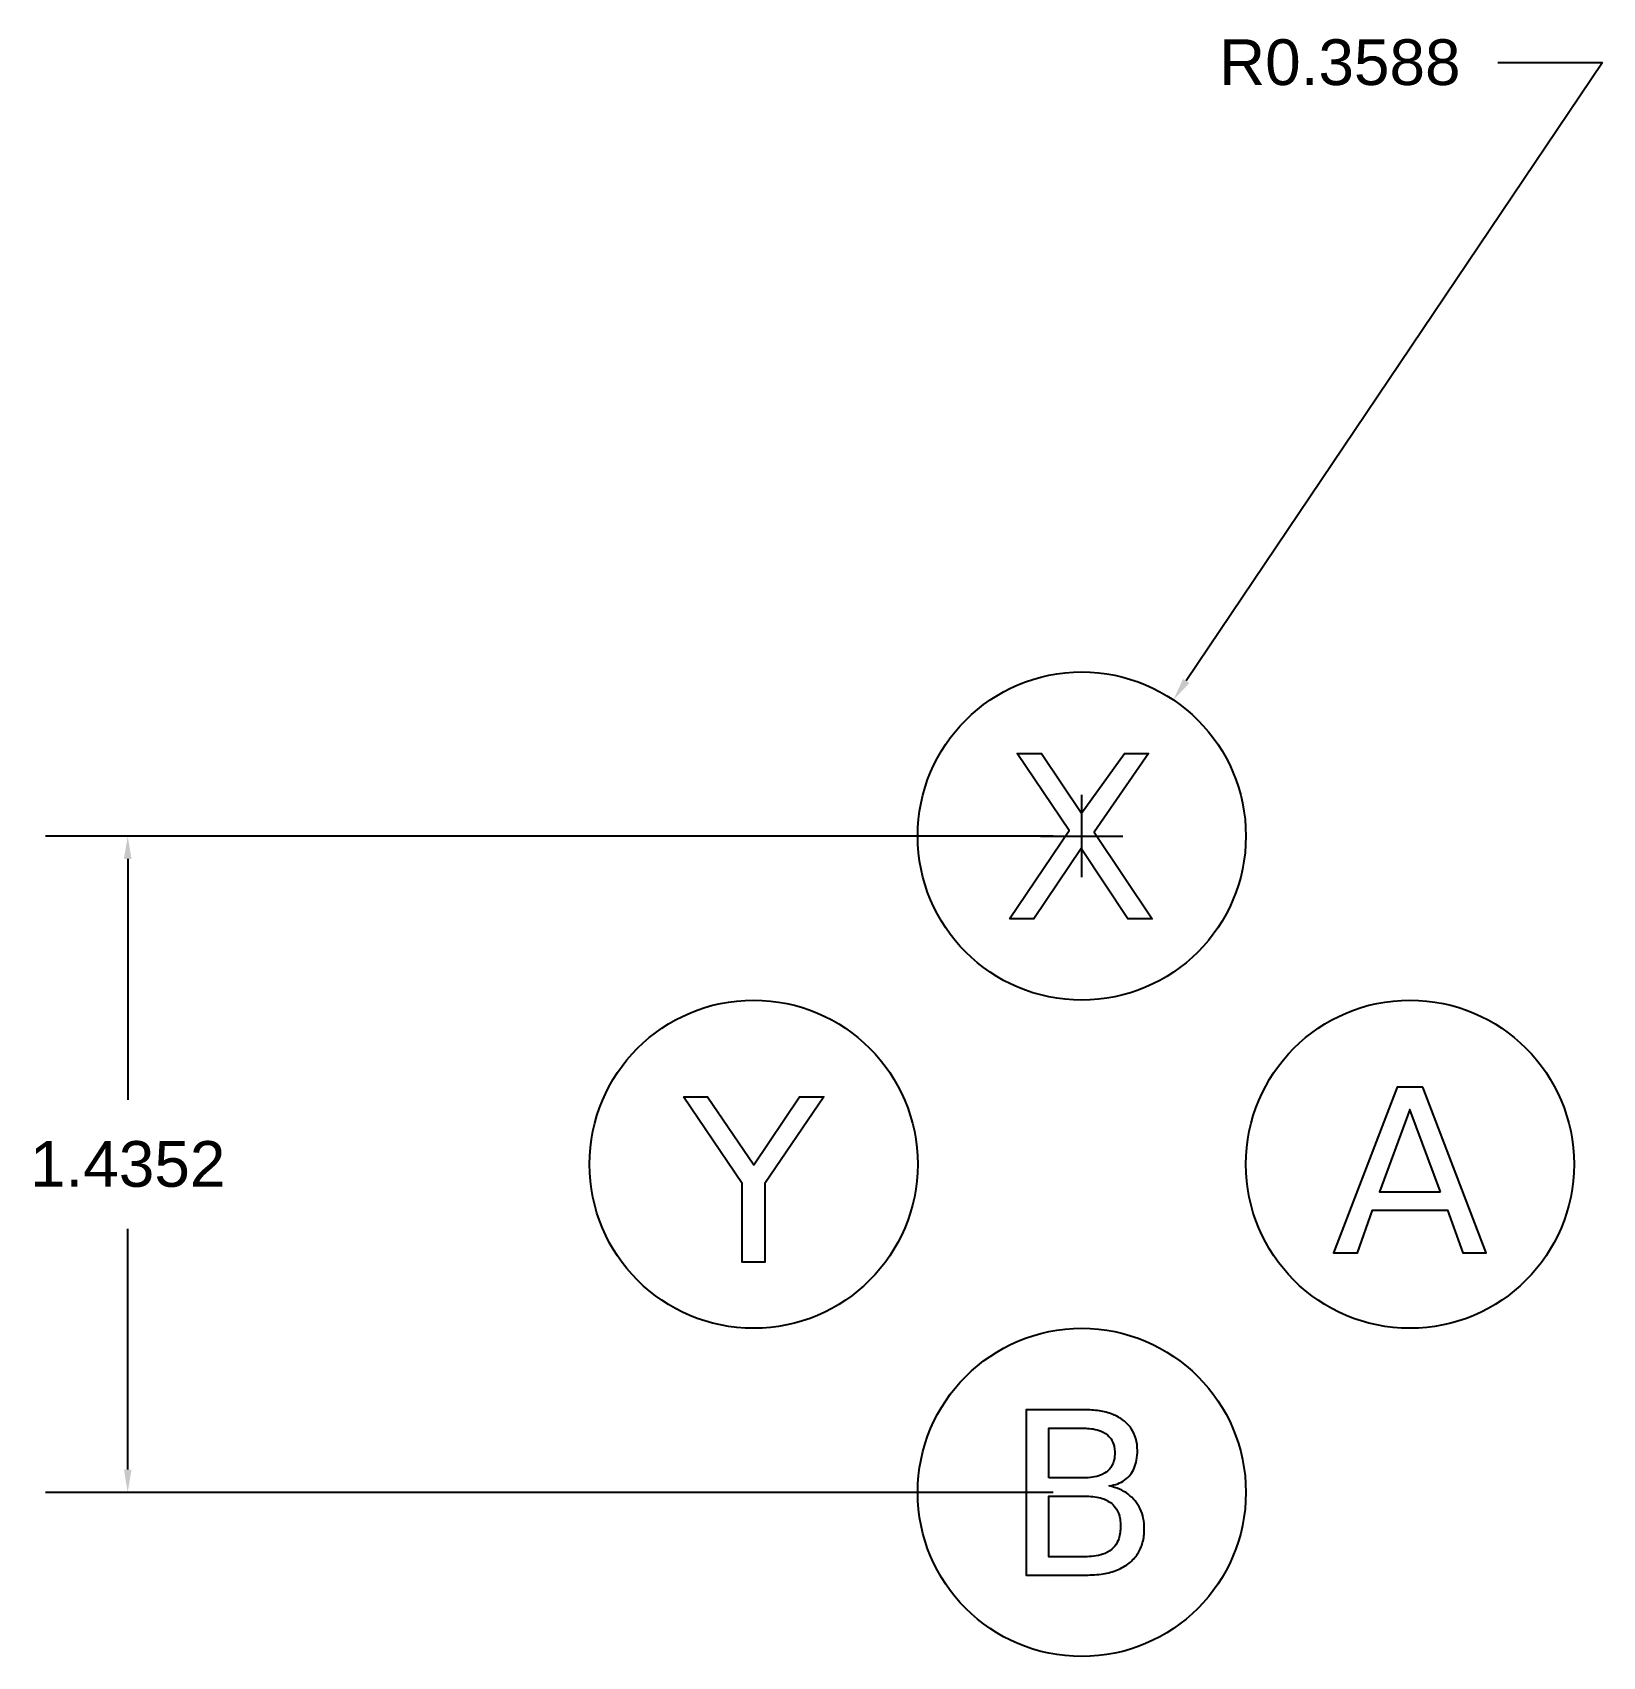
# Model space of a CAD drawing. Header units: inches. Extents: x 2.67 to 6.1, y 0.28 to 3.83.
import ezdxf

# ---------------------------------------------------------------- set-up
doc = ezdxf.new("R2010")
doc.units = ezdxf.units.IN
doc.header["$MEASUREMENT"] = 0
for name, color, linetype in [('Bază 2D', 6, 'Continuous'), ('Cotare', 3, 'Continuous'), ('Simboluri', 2, 'Continuous')]:
    doc.layers.add(name, color=color, linetype=linetype)
doc.styles.get("Standard").update_dxf_attribs({"font": 'arial.ttf'})
doc.dimstyles.get("Standard").update_dxf_attribs({"dimtxt": 0.1, "dimasz": 0.05, "dimexe": 0.18, "dimexo": 0.0625, "dimgap": 0.09, "dimtad": 0, "dimtih": 1, "dimtoh": 1, "dimdec": 4, "dimzin": 0, "dimdsep": 46, "dimtxsty": 'Standard', "dimcen": 0.09, "dimadec": 0, "dimazin": 0, "dimtfac": 1, "dimtdec": 4, "dimtofl": 0, "dimtmove": 0, "dimatfit": 3, "dimfxl": 1, "dimtolj": 1, "dimtzin": 0, "dimarcsym": 0})

# ---------------------------------------------------------------- blocks, each defined once
blk = doc.blocks.new('*U3')
at = {"layer": 'Bază 2D'}
blk.add_circle((0, 0), 0.3588, dxfattribs=at)
blk = doc.blocks.new('*U4')
at = {"layer": 'Bază 2D', "color": 0, "linetype": 'ByBlock', "lineweight": -2, "transparency": 16777216}
for p, rotation in [((57.4252, 32.1769), 270.0000000000001), ((58.1428, 31.4593), 180), ((57.4252, 30.7417), 90.00000000000001)]:
    blk.add_blockref('*U3', p, dxfattribs=dict(at, rotation=rotation))
blk.add_blockref('*U3', (56.7076, 31.4593), dxfattribs=at)
blk = doc.blocks.new('*D5')
at = {"layer": 'Cotare', "color": 0, "lineweight": -2, "transparency": 16777216}
for p, q in [((6.0989, 3.7627), (5.1885, 2.4103)), ((5.87, 3.7627), (6.0989, 3.7627)), ((4.9602, 1.9812), (4.9602, 2.1612)), ((4.8702, 2.0712), (5.0502, 2.0712))]:
    blk.add_line(p, q, dxfattribs=at)
at = {"layer": 'Cotare', "color": 0, "transparency": 16777216}
blk.add_solid([(5.1816, 2.415), (5.1954, 2.4057), (5.1606, 2.3689)], dxfattribs=at)
at = {"layer": 'Defpoints', "color": 0, "transparency": 16777216}
for p in [(5.1606, 2.3689), (4.9602, 2.0712)]:
    blk.add_point(p, dxfattribs=at)
at = {"layer": 'Cotare', "color": 0, "transparency": 16777216, "insert": (5.5244, 3.7627), "char_height": 0.1, "attachment_point": 5}
blk.add_mtext('\\A1;R0.3588', dxfattribs=at)
blk = doc.blocks.new('*D6')
at = {"layer": 'Cotare', "color": 0, "lineweight": -2, "transparency": 16777216}
for p, q in [((4.8977, 2.0712), (2.694, 2.0712)), ((2.874, 2.0212), (2.874, 1.4947)), ((2.874, 0.686), (2.874, 1.2125)), ((4.8977, 0.636), (2.694, 0.636))]:
    blk.add_line(p, q, dxfattribs=at)
at = {"layer": 'Cotare', "color": 0, "transparency": 16777216}
for points in [[(2.8657, 2.0212), (2.8824, 2.0212), (2.874, 2.0712)], [(2.8657, 0.686), (2.8824, 0.686), (2.874, 0.636)]]:
    blk.add_solid(points, dxfattribs=at)
at = {"layer": 'Defpoints', "color": 0, "transparency": 16777216}
for p in [(2.874, 2.0712), (4.9602, 2.0712), (4.9602, 0.636)]:
    blk.add_point(p, dxfattribs=at)
at = {"layer": 'Cotare', "color": 0, "transparency": 16777216, "insert": (2.874, 1.3536), "char_height": 0.1, "attachment_point": 5}
blk.add_mtext('\\A1;1.4352', dxfattribs=at)

msp = doc.modelspace()

# ---------------------------------------------------------------- linework, layer by layer
at = {"layer": 'Simboluri', "elevation": -0.00003}
for points in [[(4.80242, 1.89034), (4.93246, 2.08347), (4.81901, 2.25213), (4.87195, 2.25213), (4.95958, 2.12127), (5.05347, 2.25213), (5.10642, 2.25213), (4.98715, 2.0801), (5.11422, 1.89034), (5.06128, 1.89034), (4.95881, 2.04422), (4.85561, 1.89034)], [(4.0891, 1.50132), (4.14205, 1.50132), (4.24305, 1.35254), (4.34333, 1.50132), (4.39627, 1.50132), (4.26745, 1.31183), (4.26745, 1.13953), (4.21792, 1.13953), (4.21792, 1.31183)], [(5.7058, 1.52187), (5.64993, 1.52187), (5.51086, 1.16008), (5.56282, 1.16008), (5.59601, 1.25289), (5.7602, 1.25289), (5.79338, 1.16008), (5.84462, 1.16008)], [(5.74483, 1.2936), (5.67774, 1.47365), (5.61089, 1.2936)]]:
    msp.add_lwpolyline(points, close=True, dxfattribs=at)
at = {"layer": 'Simboluri'}
for points, knots in [([(4.96936, 0.45512, -0.00003), (4.92577, 0.45512, -0.00003), (4.88217, 0.45512, -0.00003), (4.83858, 0.45512, -0.00003), (4.83858, 0.57571, -0.00003), (4.83858, 0.69631, -0.00003), (4.83858, 0.81691, -0.00003), (4.88055, 0.81691, -0.00003), (4.92251, 0.81691, -0.00003), (4.96448, 0.81691, -0.00003), (4.97609, 0.8165, -0.00003), (4.99772, 0.81573, -0.00003), (5.02747, 0.80806, -0.00003), (5.05154, 0.79513, -0.00003), (5.06942, 0.77683, -0.00003), (5.07998, 0.75348, -0.00003), (5.08253, 0.72946, -0.00003), (5.08088, 0.70754, -0.00003), (5.07577, 0.6894, -0.00003), (5.06692, 0.67426, -0.00003), (5.05444, 0.66246, -0.00003), (5.03858, 0.65403, -0.00003), (5.02662, 0.65151, -0.00003), (5.02035, 0.65019, -0.00003), (5.02793, 0.64816, -0.00003), (5.04251, 0.64427, -0.00003), (5.0621, 0.63328, -0.00003), (5.07189, 0.62285, -0.00003), (5.07671, 0.61772, -0.00003), (5.08078, 0.612, -0.00003), (5.08904, 0.6004, -0.00003), (5.09561, 0.57912, -0.00003), (5.09782, 0.55417, -0.00003), (5.09492, 0.52711, -0.00003), (5.08355, 0.50074, -0.00003), (5.06414, 0.47996, -0.00003), (5.03794, 0.46521, -0.00003), (5.00553, 0.45646, -0.00003), (4.98198, 0.45559, -0.00003), (4.96936, 0.45512, -0.00003)], [0, 0, 0, 0, 1, 1, 1, 2, 2, 2, 3, 3, 3, 3.8485455, 4.57948, 5.2272265, 5.8245764, 6.4167407, 7.0661638, 7.5709113, 8.0187064, 8.4327234, 8.8377348, 9.2603535, 9.7279003, 9.7279003, 9.7279003, 10.3010542, 10.829794, 11.3428493, 11.3428493, 11.3428493, 11.8540976, 12.3789542, 12.9469608, 13.6806822, 14.3464553, 15.0108263, 15.7227794, 16.5197775, 17.4421425, 17.4421425, 17.4421425, 17.4421425]), ([(4.88787, 0.66764, -0.00003), (4.91218, 0.66764, -0.00003), (4.9365, 0.66764, -0.00003), (4.96082, 0.66764, -0.00003), (4.97262, 0.668, -0.00003), (4.98522, 0.66839, -0.00003), (5.00806, 0.67591, -0.00003), (5.01382, 0.68028, -0.00003), (5.01952, 0.68519, -0.00003), (5.02315, 0.68892, -0.00003), (5.03022, 0.70219, -0.00003), (5.03147, 0.70975, -0.00003), (5.03255, 0.72059, -0.00003), (5.0326, 0.72882, -0.00003), (5.02943, 0.74308, -0.00003), (5.0272, 0.74833, -0.00003), (5.02196, 0.75616, -0.00003), (5.01829, 0.76071, -0.00003), (5.00591, 0.76895, -0.00003), (4.99933, 0.77141, -0.00003), (4.98255, 0.77599, -0.00003), (4.97169, 0.77634, -0.00003), (4.96082, 0.77668, -0.00003), (4.9365, 0.77668, -0.00003), (4.91218, 0.77668, -0.00003), (4.88787, 0.77668, -0.00003), (4.88787, 0.74034, -0.00003), (4.88787, 0.70399, -0.00003), (4.88787, 0.66764, -0.00003)], [0, 0, 0, 0, 1, 1, 1, 1.3455972, 1.3455972, 1.626461, 1.626461, 1.940672, 1.940672, 2.3479495, 2.3479495, 2.8557441, 2.8557441, 3.2451504, 3.2451504, 3.5276121, 3.5276121, 3.796675, 3.796675, 4.3221101, 4.3221101, 4.3221101, 5.3221101, 5.3221101, 5.3221101, 6.3221101, 6.3221101, 6.3221101, 6.3221101]), ([(4.96692, 0.49534, -0.00003), (4.97954, 0.49578, -0.00003), (4.99314, 0.49624, -0.00003), (5.01271, 0.50311, -0.00003), (5.01991, 0.50651, -0.00003), (5.03009, 0.51539, -0.00003), (5.03442, 0.52023, -0.00003), (5.04256, 0.53656, -0.00003), (5.04423, 0.54642, -0.00003), (5.04544, 0.56468, -0.00003), (5.04468, 0.57518, -0.00003), (5.04054, 0.59164, -0.00003), (5.03817, 0.59625, -0.00003), (5.03337, 0.60381, -0.00003), (5.02969, 0.60758, -0.00003), (5.02571, 0.61166, -0.00003), (5.01776, 0.61707, -0.00003), (5.01163, 0.62124, -0.00003), (4.99024, 0.62701, -0.00003), (4.97785, 0.62748, -0.00003), (4.96692, 0.6279, -0.00003), (4.94057, 0.6279, -0.00003), (4.91422, 0.6279, -0.00003), (4.88787, 0.6279, -0.00003), (4.88787, 0.58371, -0.00003), (4.88787, 0.53953, -0.00003), (4.88787, 0.49534, -0.00003), (4.91422, 0.49534, -0.00003), (4.94057, 0.49534, -0.00003), (4.96692, 0.49534, -0.00003)], [0, 0, 0, 0, 0.3695049, 0.3695049, 0.537962, 0.537962, 0.6443704, 0.6443704, 0.7826489, 0.7826489, 0.9489034, 0.9489034, 1.0822284, 1.0822284, 1.2814199, 1.2814199, 1.2814199, 1.5631006, 1.5631006, 1.8635336, 1.8635336, 1.8635336, 2.8635336, 2.8635336, 2.8635336, 3.8635336, 3.8635336, 3.8635336, 4.8635336, 4.8635336, 4.8635336, 4.8635336])]:
    msp.add_open_spline(points, degree=3, knots=knots, dxfattribs=at)

# ---------------------------------------------------------------- block references
at = {"layer": 'Bază 2D'}
msp.add_blockref('*U4', (-52.46497, -30.10567), dxfattribs=at)

# ---------------------------------------------------------------- dimensions: what is measured, and where the dimension line sits
at = {"layer": 'Cotare'}
dim = msp.add_radius_dim(center=(4.96022, 2.07121), mpoint=(5.16058, 2.36886), dimstyle='Standard', dxfattribs=at)
dim.commit()
dim.dimension.update_dxf_attribs({"geometry": '*D5', "text_midpoint": (5.52443, 3.76273), "dimtype": 164})
dim = msp.add_linear_dim(base=(2.87404, 2.07121), p1=(4.96022, 0.63601), p2=(4.96022, 2.07121), angle=90, dimstyle='Standard', dxfattribs=at)
dim.commit()
dim.dimension.update_dxf_attribs({"geometry": '*D6', "text_midpoint": (2.87404, 1.35361)})

doc.saveas('drawing.dxf')
